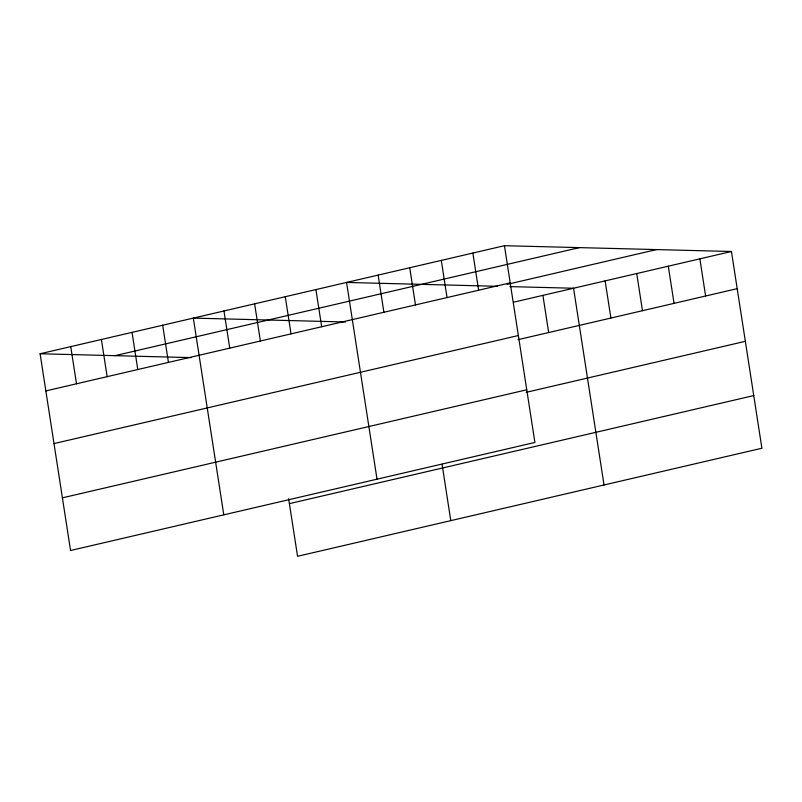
<?xml version="1.0" encoding="UTF-8"?>
<svg xmlns="http://www.w3.org/2000/svg" width="802" height="802" viewBox="0 0 802 802"><rect width="100%" height="100%" fill="white"/><g stroke="black" fill="none" stroke-linecap="round" stroke-linejoin="round"><path stroke-width="1.2" d="M504.448 245.703L534.904 442.443L70.556 550.503L40.1 353.762L504.448 245.703L731.444 251.497L761.9 448.238L297.552 556.297L288.64 498.704M115.007 355.667L579.355 247.617M45.854 390.925L510.202 282.875M507.155 284.349L656.537 249.582M513.45 302.224L731.444 251.497M54.005 443.586L518.353 335.537M518.022 339.667L737.198 288.66M62.406 497.841L526.754 389.792M526.182 392.328L745.349 341.321M289.402 503.636L753.75 395.576M497.451 286.294L346.564 282.444L377.02 479.185M509.892 286.615L573.56 288.239L604.026 484.979M345.421 321.983L193.332 318.103L223.788 514.844M40.1 353.762L190.986 357.612M699.865 258.845L705.62 296.008M668.297 266.194L674.041 303.356M636.718 273.542L642.472 310.705M605.139 280.89L610.893 318.053M542.914 295.367L548.668 332.529M472.869 253.051L478.624 290.224M441.29 260.399L447.045 297.572M442.062 464.278L450.784 520.638M409.722 267.748L415.476 304.91M378.143 275.096L383.897 312.259M315.918 289.572L321.672 326.745M285.271 296.71L291.026 333.873M254.625 303.838L260.379 341.01M223.979 310.965L229.733 348.138M162.686 325.231L168.44 362.404M132.039 332.369L137.794 369.532M101.393 339.497L107.147 376.659M70.746 346.624L76.501 383.797"/></g></svg>
